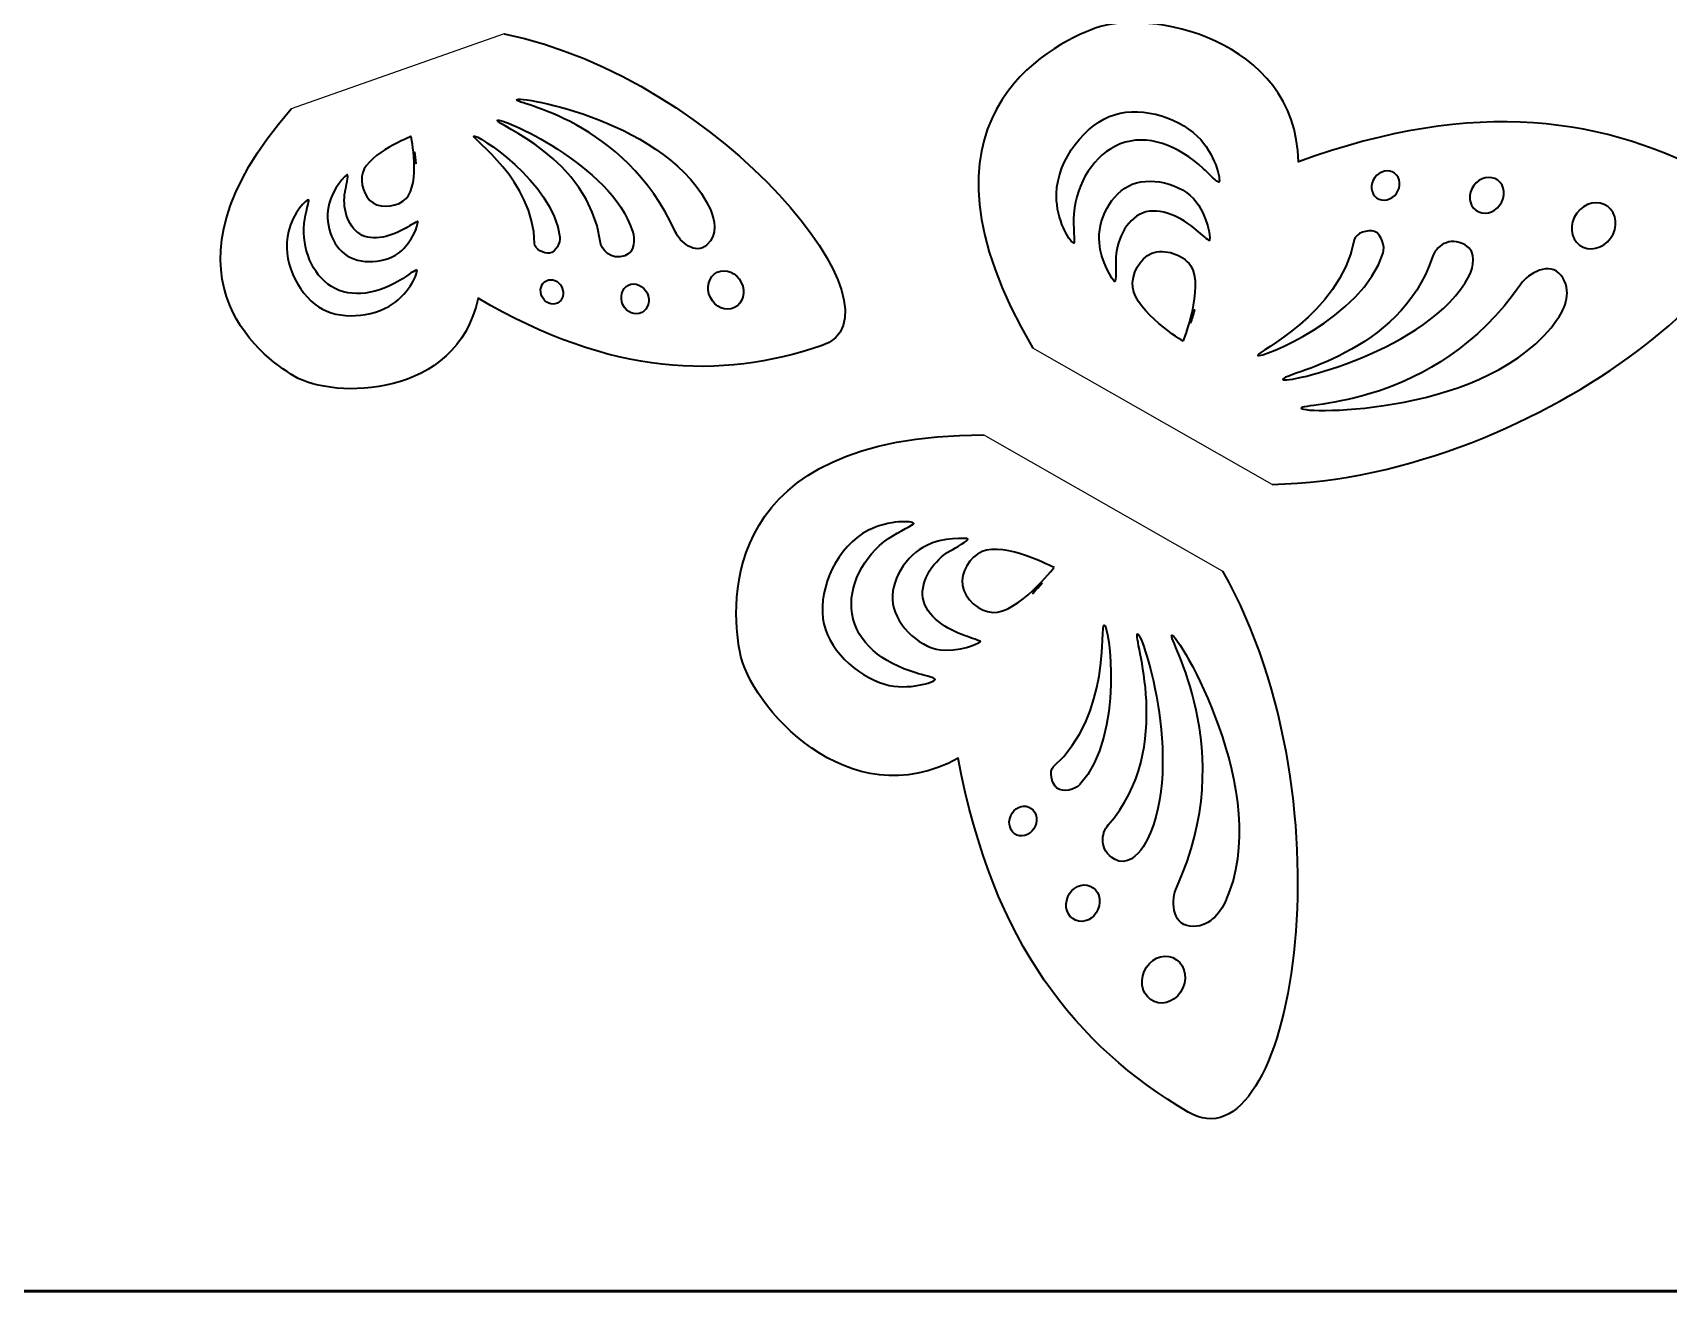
# Model space of a CAD drawing. Header units: millimetres. Extents: x -105 to 761, y -148 to 199.
# Drawn here: x 369.04 to 418.44, y -2.53 to 35.49 of the extents above; entities that cross this region are included whole.
import ezdxf

# ---------------------------------------------------------------- set-up
doc = ezdxf.new("R2010")
doc.units = ezdxf.units.MM
doc.header["$MEASUREMENT"] = 0
doc.layers.add('Capa 1', color=7, linetype='Continuous')

msp = doc.modelspace()

# ---------------------------------------------------------------- linework, layer by layer
at = {"layer": 'Capa 1', "color": 136, "lineweight": 50}
msp.add_open_spline([(319.9888, 198.5226), (319.9888, 198.5226), (470.6529, 198.5226), (470.6529, 198.5226), (470.6529, 198.5226), (470.6529, 198.5226), (470.6529, -2.5342), (470.6529, -2.5342), (470.6529, -2.5342), (470.6529, -2.5342), (319.9888, -2.5342), (319.9888, -2.5342), (319.9888, -2.5342), (319.9888, -2.5342), (319.9888, 198.5226), (319.9888, 198.5226)], degree=3, knots=[0, 0, 0, 0, 0.2, 0.2, 0.2, 0.2, 0.4, 0.4, 0.4, 0.4, 0.6, 0.6, 0.6, 0.6, 1, 1, 1, 1], dxfattribs=at)
at = {"layer": 'Capa 1', "color": 136}
for points in [[(406.4794, 21.8462), (414.6494, 21.9972), (423.169, 29.3293), (420.0116, 31.0586), (420.0116, 31.0586), (416.5616, 32.9474), (412.6597, 33.5552), (407.2763, 31.5955), (407.2763, 31.5955), (407.1743, 35.3569), (402.722, 36.2165), (401.1345, 35.6278), (401.1345, 35.6278), (399.7516, 35.117), (395.1866, 32.8436), (399.2541, 25.9662), (399.2541, 25.9662), (399.2541, 25.9662), (406.4794, 21.8462), (406.4794, 21.8462)], [(383.284, 35.4567), (389.8598, 34.1348), (395.6629, 26.9632), (392.8583, 26.0304), (392.8583, 26.0304), (389.7963, 25.0127), (386.5541, 25.0949), (382.4937, 27.4684), (382.4937, 27.4684), (381.8624, 24.4465), (378.1404, 24.4059), (376.9445, 25.115), (376.9445, 25.115), (375.9041, 25.7303), (372.5524, 28.2364), (376.8457, 33.1915), (376.8457, 33.1915), (376.8457, 33.1915), (383.284, 35.4567), (383.284, 35.4567)], [(404.98, 19.2201), (409.0087, 12.1112), (407.0364, 1.0435), (403.939, 2.8819), (403.939, 2.8819), (400.5596, 4.8896), (398.0477, 7.9389), (396.9964, 13.5721), (396.9964, 13.5721), (393.7052, 11.744), (390.6993, 15.1367), (390.3959, 16.8053), (390.3959, 16.8053), (390.1349, 18.2532), (389.768, 23.3402), (397.7583, 23.3398), (397.7583, 23.3398), (397.7583, 23.3398), (404.98, 19.2201), (404.98, 19.2201)]]:
    msp.add_open_spline(points, degree=3, knots=[0, 0, 0, 0, 0.1666667, 0.1666667, 0.1666667, 0.1666667, 0.3333333, 0.3333333, 0.3333333, 0.3333333, 0.5, 0.5, 0.5, 0.5, 0.6666667, 0.6666667, 0.6666667, 0.6666667, 1, 1, 1, 1], dxfattribs=at)
at = {"layer": 'Capa 1', "color": 7, "lineweight": 35}
for points, knots in [([(406.4794, 21.8462), (414.6494, 21.9972), (423.169, 29.3293), (420.0116, 31.0586), (420.0116, 31.0586), (416.5616, 32.9474), (412.6597, 33.5552), (407.2763, 31.5955), (407.2763, 31.5955), (407.1743, 35.3569), (402.722, 36.2165), (401.1345, 35.6278), (401.1345, 35.6278), (399.7516, 35.117), (395.1866, 32.8436), (399.2541, 25.9662)], [0, 0, 0, 0, 0.2, 0.2, 0.2, 0.2, 0.4, 0.4, 0.4, 0.4, 0.6, 0.6, 0.6, 0.6, 1, 1, 1, 1]), ([(383.284, 35.4567), (389.8598, 34.1348), (395.6629, 26.9632), (392.8583, 26.0304), (392.8583, 26.0304), (389.7963, 25.0127), (386.5541, 25.0949), (382.4937, 27.4684), (382.4937, 27.4684), (381.8624, 24.4465), (378.1404, 24.4059), (376.9445, 25.115), (376.9445, 25.115), (375.9041, 25.7303), (372.5524, 28.2364), (376.8457, 33.1915)], [0, 0, 0, 0, 0.2, 0.2, 0.2, 0.2, 0.4, 0.4, 0.4, 0.4, 0.6, 0.6, 0.6, 0.6, 1, 1, 1, 1]), ([(383.6543, 33.4699), (383.6226, 33.3333), (386.8999, 32.9068), (388.4556, 29.4704), (388.4556, 29.4704), (388.5898, 29.1723), (389.0624, 28.7645), (389.4046, 29.0806), (389.4046, 29.0806), (389.7471, 29.3959), (389.648, 29.8567), (389.5104, 30.1544), (389.5104, 30.1544), (388.2969, 32.8169), (383.6896, 33.6067), (383.6543, 33.4698), (383.6543, 33.4698), (383.6543, 33.4698), (383.6543, 33.4699), (383.6543, 33.4699)], [0, 0, 0, 0, 0.1666667, 0.1666667, 0.1666667, 0.1666667, 0.3333333, 0.3333333, 0.3333333, 0.3333333, 0.5, 0.5, 0.5, 0.5, 0.6666667, 0.6666667, 0.6666667, 0.6666667, 1, 1, 1, 1]), ([(401.5581, 32.9573), (400.6973, 32.5893), (399.8927, 31.4914), (399.9668, 30.4218), (399.9668, 30.4218), (400.0163, 29.7177), (400.4006, 29.1232), (400.4888, 29.1384), (400.4888, 29.1384), (400.5278, 29.1459), (400.4571, 29.6298), (400.4888, 30.026), (400.4888, 30.026), (400.5596, 30.9493), (401.1062, 31.8206), (401.8859, 32.1314), (401.8859, 32.1314), (402.7011, 32.4556), (403.6392, 32.0929), (404.4047, 31.3838), (404.4047, 31.3838), (404.5529, 31.2467), (404.8245, 30.9531), (404.8703, 30.9803), (404.8703, 30.9803), (404.9375, 31.0198), (404.7575, 31.8587), (404.2248, 32.3621), (404.2248, 32.3621), (403.5651, 32.9859), (402.3938, 33.3153), (401.5578, 32.9572), (401.5578, 32.9572), (401.5578, 32.9572), (401.5581, 32.9573), (401.5581, 32.9573)], [0, 0, 0, 0, 0.1, 0.1, 0.1, 0.1, 0.2, 0.2, 0.2, 0.2, 0.3, 0.3, 0.3, 0.3, 0.4, 0.4, 0.4, 0.4, 0.5, 0.5, 0.5, 0.5, 0.6, 0.6, 0.6, 0.6, 0.7, 0.7, 0.7, 0.7, 0.8, 0.8, 0.8, 0.8, 1, 1, 1, 1]), ([(383.0761, 32.8455), (383.03, 32.7114), (385.8345, 31.7243), (386.1802, 29.1991), (386.1802, 29.1991), (386.2157, 28.9285), (386.5048, 28.6089), (386.9246, 28.7553), (386.9246, 28.7553), (387.2492, 28.8682), (387.2315, 29.2665), (387.1609, 29.494), (387.1609, 29.494), (386.5261, 31.5045), (383.1216, 32.9795), (383.0758, 32.8454), (383.0758, 32.8454), (383.0758, 32.8454), (383.0761, 32.8455), (383.0761, 32.8455)], [0, 0, 0, 0, 0.1666667, 0.1666667, 0.1666667, 0.1666667, 0.3333333, 0.3333333, 0.3333333, 0.3333333, 0.5, 0.5, 0.5, 0.5, 0.6666667, 0.6666667, 0.6666667, 0.6666667, 1, 1, 1, 1]), ([(380.4761, 32.36), (380.4761, 32.36), (380.758, 30.9372), (380.3241, 30.4825), (380.3241, 30.4825), (380.0916, 30.2402), (379.6115, 30.1763), (379.3257, 30.3527), (379.3257, 30.3527), (379.0509, 30.5235), (378.9165, 30.9616), (379.0118, 31.2706), (379.0118, 31.2706), (379.1918, 31.8524), (380.4761, 32.36), (380.4761, 32.36)], [0, 0, 0, 0, 0.2, 0.2, 0.2, 0.2, 0.4, 0.4, 0.4, 0.4, 0.6, 0.6, 0.6, 0.6, 1, 1, 1, 1]), ([(382.3633, 32.3724), (382.2998, 32.2842), (384.1694, 31.0515), (384.2011, 29.1225), (384.2011, 29.1225), (384.2011, 28.9596), (384.4868, 28.8043), (384.6562, 28.8336), (384.6562, 28.8336), (384.8505, 28.8672), (384.9843, 29.1571), (384.9631, 29.3183), (384.9631, 29.3183), (384.7481, 31.0065), (382.4231, 32.4609), (382.3631, 32.3723), (382.3631, 32.3723), (382.3631, 32.3723), (382.3633, 32.3724), (382.3633, 32.3724)], [0, 0, 0, 0, 0.1666667, 0.1666667, 0.1666667, 0.1666667, 0.3333333, 0.3333333, 0.3333333, 0.3333333, 0.5, 0.5, 0.5, 0.5, 0.6666667, 0.6666667, 0.6666667, 0.6666667, 1, 1, 1, 1]), ([(380.5746, 31.8898), (380.5924, 31.785), (380.5993, 31.6932), (380.6169, 31.5436), (380.6169, 31.5436), (380.6031, 31.6714), (380.5887, 31.7916), (380.5746, 31.8898)], [0, 0, 0, 0, 0.3333333, 0.3333333, 0.3333333, 0.3333333, 1, 1, 1, 1]), ([(380.2571, 28.9786), (379.8761, 28.5447), (379.0329, 28.4519), (378.5426, 28.7557), (378.5426, 28.7557), (378.0663, 29.0489), (377.837, 29.7995), (377.9993, 30.3311), (377.9993, 30.3311), (378.0842, 30.7421), (378.5144, 31.2219), (378.5461, 31.2092), (378.5461, 31.2092), (378.585, 31.192), (378.5108, 30.8497), (378.4791, 30.6896), (378.4791, 30.6896), (378.3909, 30.2472), (378.539, 29.6499), (378.9201, 29.4122), (378.9201, 29.4122), (379.3188, 29.1663), (379.9113, 29.3518), (380.3135, 29.5893), (380.3135, 29.5893), (380.4408, 29.6655), (380.6557, 29.7992), (380.6734, 29.7872), (380.6734, 29.7872), (380.6877, 29.7762), (380.6381, 29.4143), (380.2571, 28.9786), (380.2571, 28.9786), (380.2571, 28.9786), (380.2571, 28.9786), (380.2571, 28.9786)], [0, 0, 0, 0, 0.1, 0.1, 0.1, 0.1, 0.2, 0.2, 0.2, 0.2, 0.3, 0.3, 0.3, 0.3, 0.4, 0.4, 0.4, 0.4, 0.5, 0.5, 0.5, 0.5, 0.6, 0.6, 0.6, 0.6, 0.7, 0.7, 0.7, 0.7, 0.8, 0.8, 0.8, 0.8, 1, 1, 1, 1]), ([(404.2601, 30.2737), (403.9005, 30.8766), (402.9054, 31.1725), (402.2528, 30.915), (402.2528, 30.915), (401.6216, 30.6667), (401.1803, 29.8175), (401.2615, 29.1441), (401.2615, 29.1441), (401.2724, 28.6329), (401.6848, 27.9637), (401.7236, 27.9725), (401.7236, 27.9725), (401.7732, 27.9845), (401.7554, 28.4106), (401.7554, 28.6099), (401.7554, 28.6099), (401.7486, 29.1593), (402.0552, 29.8436), (402.5667, 30.0447), (402.5667, 30.0447), (403.096, 30.2532), (403.7662, 29.9011), (404.1966, 29.5286), (404.1966, 29.5286), (404.3343, 29.409), (404.5599, 29.203), (404.5811, 29.2135), (404.5811, 29.2135), (404.6061, 29.2228), (404.6234, 29.6676), (404.2601, 30.2736), (404.2601, 30.2736), (404.2601, 30.2736), (404.2601, 30.2737), (404.2601, 30.2737)], [0, 0, 0, 0, 0.1, 0.1, 0.1, 0.1, 0.2, 0.2, 0.2, 0.2, 0.3, 0.3, 0.3, 0.3, 0.4, 0.4, 0.4, 0.4, 0.5, 0.5, 0.5, 0.5, 0.6, 0.6, 0.6, 0.6, 0.7, 0.7, 0.7, 0.7, 0.8, 0.8, 0.8, 0.8, 1, 1, 1, 1]), ([(409.6329, 30.5062), (409.4532, 30.6388), (409.4283, 30.9125), (409.58, 31.1171), (409.58, 31.1171), (409.7282, 31.3225), (409.9962, 31.381), (410.1762, 31.2484), (410.1762, 31.2484), (410.3564, 31.1158), (410.3808, 30.8423), (410.2291, 30.6374), (410.2291, 30.6374), (410.081, 30.4325), (409.8128, 30.3738), (409.6328, 30.5061), (409.6328, 30.5061), (409.6328, 30.5061), (409.6329, 30.5062), (409.6329, 30.5062)], [0, 0, 0, 0, 0.1666667, 0.1666667, 0.1666667, 0.1666667, 0.3333333, 0.3333333, 0.3333333, 0.3333333, 0.5, 0.5, 0.5, 0.5, 0.6666667, 0.6666667, 0.6666667, 0.6666667, 1, 1, 1, 1]), ([(412.6282, 30.1291), (412.4095, 30.291), (412.381, 30.625), (412.5645, 30.8755), (412.5645, 30.8755), (412.748, 31.1256), (413.0725, 31.1972), (413.2947, 31.0353), (413.2947, 31.0353), (413.5136, 30.8738), (413.5416, 30.5396), (413.3582, 30.2895), (413.3582, 30.2895), (413.1751, 30.0391), (412.8502, 29.9671), (412.628, 30.129), (412.628, 30.129), (412.628, 30.129), (412.6282, 30.1291), (412.6282, 30.1291)], [0, 0, 0, 0, 0.1666667, 0.1666667, 0.1666667, 0.1666667, 0.3333333, 0.3333333, 0.3333333, 0.3333333, 0.5, 0.5, 0.5, 0.5, 0.6666667, 0.6666667, 0.6666667, 0.6666667, 1, 1, 1, 1]), ([(377.6786, 27.2088), (377.04, 27.6317), (376.5493, 28.6371), (376.7681, 29.4894), (376.7681, 29.4894), (376.9094, 30.0508), (377.3078, 30.4744), (377.3749, 30.4493), (377.3749, 30.4493), (377.4103, 30.4373), (377.2796, 30.0567), (377.2444, 29.7325), (377.2444, 29.7325), (377.1706, 28.9765), (377.4807, 28.193), (378.0663, 27.8271), (378.0663, 27.8271), (378.6767, 27.4462), (379.488, 27.6006), (380.2112, 28.0607), (380.2112, 28.0607), (380.3491, 28.1496), (380.6133, 28.3471), (380.6451, 28.3182), (380.6451, 28.3182), (380.6948, 28.2766), (380.4228, 27.6257), (379.9184, 27.2976), (379.9184, 27.2976), (379.2942, 26.8909), (378.2992, 26.797), (377.6783, 27.2087), (377.6783, 27.2087), (377.6783, 27.2087), (377.6786, 27.2088), (377.6786, 27.2088)], [0, 0, 0, 0, 0.1, 0.1, 0.1, 0.1, 0.2, 0.2, 0.2, 0.2, 0.3, 0.3, 0.3, 0.3, 0.4, 0.4, 0.4, 0.4, 0.5, 0.5, 0.5, 0.5, 0.6, 0.6, 0.6, 0.6, 0.7, 0.7, 0.7, 0.7, 0.8, 0.8, 0.8, 0.8, 1, 1, 1, 1]), ([(415.7643, 29.0784), (415.4821, 29.2866), (415.4431, 29.7159), (415.6795, 30.0376), (415.6795, 30.0376), (415.9159, 30.3594), (416.3357, 30.4518), (416.6144, 30.2437), (416.6144, 30.2437), (416.8966, 30.0356), (416.9353, 29.6058), (416.699, 29.2841), (416.699, 29.2841), (416.4628, 28.9624), (416.0429, 28.8703), (415.7643, 29.0784)], [0, 0, 0, 0, 0.2, 0.2, 0.2, 0.2, 0.4, 0.4, 0.4, 0.4, 0.6, 0.6, 0.6, 0.6, 1, 1, 1, 1]), ([(406.0452, 25.7451), (405.9924, 25.8646), (408.5005, 26.9346), (408.9591, 29.2407), (408.9591, 29.2407), (408.9979, 29.4355), (409.3683, 29.5596), (409.5659, 29.4877), (409.5659, 29.4877), (409.7917, 29.4048), (409.8904, 29.0283), (409.8304, 28.8396), (409.8304, 28.8396), (409.2063, 26.8627), (406.1016, 25.6258), (406.0451, 25.745), (406.0451, 25.745), (406.0451, 25.745), (406.0452, 25.7451), (406.0452, 25.7451)], [0, 0, 0, 0, 0.1666667, 0.1666667, 0.1666667, 0.1666667, 0.3333333, 0.3333333, 0.3333333, 0.3333333, 0.5, 0.5, 0.5, 0.5, 0.6666667, 0.6666667, 0.6666667, 0.6666667, 1, 1, 1, 1]), ([(406.8001, 25.0223), (406.7754, 25.193), (410.349, 25.7648), (411.3156, 28.7172), (411.3156, 28.7172), (411.4181, 29.0333), (411.8307, 29.3536), (412.3034, 29.0862), (412.3034, 29.0862), (412.6671, 28.8806), (412.5609, 28.4067), (412.4269, 28.1496), (412.4269, 28.1496), (411.2276, 25.8777), (406.8248, 24.8518), (406.8001, 25.0226), (406.8001, 25.0226), (406.8001, 25.0226), (406.8001, 25.0223), (406.8001, 25.0223)], [0, 0, 0, 0, 0.1666667, 0.1666667, 0.1666667, 0.1666667, 0.3333333, 0.3333333, 0.3333333, 0.3333333, 0.5, 0.5, 0.5, 0.5, 0.6666667, 0.6666667, 0.6666667, 0.6666667, 1, 1, 1, 1]), ([(403.7874, 26.1716), (403.7874, 26.1716), (404.4329, 27.8162), (404.0131, 28.4554), (404.0131, 28.4554), (403.7874, 28.7967), (403.2264, 28.9782), (402.8454, 28.8287), (402.8454, 28.8287), (402.4789, 28.6844), (402.221, 28.1887), (402.2668, 27.7975), (402.2668, 27.7975), (402.3551, 27.0606), (403.7874, 26.1716), (403.7874, 26.1716)], [0, 0, 0, 0, 0.2, 0.2, 0.2, 0.2, 0.4, 0.4, 0.4, 0.4, 0.6, 0.6, 0.6, 0.6, 1, 1, 1, 1]), ([(389.7189, 28.254), (389.4614, 28.1274), (389.3658, 27.7859), (389.5104, 27.4916), (389.5104, 27.4916), (389.6519, 27.1971), (389.9761, 27.0609), (390.2372, 27.1879), (390.2372, 27.1879), (390.4948, 27.3142), (390.5864, 27.6557), (390.4453, 27.9503), (390.4453, 27.9503), (390.3008, 28.2445), (389.9761, 28.3803), (389.7189, 28.254)], [0, 0, 0, 0, 0.2, 0.2, 0.2, 0.2, 0.4, 0.4, 0.4, 0.4, 0.6, 0.6, 0.6, 0.6, 1, 1, 1, 1]), ([(407.3577, 24.147), (407.3434, 24.3188), (411.3685, 24.1149), (413.9861, 27.8949), (413.9861, 27.8949), (414.2121, 28.223), (414.8681, 28.6089), (415.2068, 28.1556), (415.2068, 28.1556), (415.5492, 27.7027), (415.3267, 27.1724), (415.1009, 26.845), (415.1009, 26.845), (413.0655, 23.9181), (407.368, 23.9759), (407.3575, 24.147), (407.3575, 24.147), (407.3575, 24.147), (407.3577, 24.147), (407.3577, 24.147)], [0, 0, 0, 0, 0.1666667, 0.1666667, 0.1666667, 0.1666667, 0.3333333, 0.3333333, 0.3333333, 0.3333333, 0.5, 0.5, 0.5, 0.5, 0.6666667, 0.6666667, 0.6666667, 0.6666667, 1, 1, 1, 1]), ([(384.5576, 28.0014), (384.3953, 27.921), (384.3352, 27.7033), (384.4269, 27.5156), (384.4269, 27.5156), (384.5187, 27.3283), (384.7232, 27.2415), (384.889, 27.322), (384.889, 27.322), (385.0549, 27.4031), (385.1113, 27.6204), (385.0231, 27.8077), (385.0231, 27.8077), (384.9314, 27.9955), (384.7232, 28.0822), (384.5574, 28.0014), (384.5574, 28.0014), (384.5574, 28.0014), (384.5576, 28.0014), (384.5576, 28.0014)], [0, 0, 0, 0, 0.1666667, 0.1666667, 0.1666667, 0.1666667, 0.3333333, 0.3333333, 0.3333333, 0.3333333, 0.5, 0.5, 0.5, 0.5, 0.6666667, 0.6666667, 0.6666667, 0.6666667, 1, 1, 1, 1]), ([(387.0341, 27.8656), (386.8329, 27.7672), (386.7623, 27.5015), (386.8716, 27.2729), (386.8716, 27.2729), (386.9849, 27.0437), (387.235, 26.9381), (387.4361, 27.0366), (387.4361, 27.0366), (387.6373, 27.135), (387.7113, 27.4003), (387.5984, 27.6296), (387.5984, 27.6296), (387.4893, 27.8582), (387.235, 27.964), (387.0339, 27.8656), (387.0339, 27.8656), (387.0339, 27.8656), (387.0341, 27.8656), (387.0341, 27.8656)], [0, 0, 0, 0, 0.1666667, 0.1666667, 0.1666667, 0.1666667, 0.3333333, 0.3333333, 0.3333333, 0.3333333, 0.5, 0.5, 0.5, 0.5, 0.6666667, 0.6666667, 0.6666667, 0.6666667, 1, 1, 1, 1]), ([(404.0096, 26.7139), (404.0521, 26.8359), (404.0802, 26.9438), (404.1331, 27.1195), (404.1331, 27.1195), (404.091, 26.9692), (404.0484, 26.8281), (404.0096, 26.7139)], [0, 0, 0, 0, 0.3333333, 0.3333333, 0.3333333, 0.3333333, 1, 1, 1, 1]), ([(404.98, 19.2201), (409.0087, 12.1112), (407.0364, 1.0435), (403.939, 2.8819), (403.939, 2.8819), (400.5596, 4.8896), (398.0477, 7.9389), (396.9964, 13.5721), (396.9964, 13.5721), (393.7052, 11.744), (390.6993, 15.1367), (390.3959, 16.8053), (390.3959, 16.8053), (390.1349, 18.2532), (389.768, 23.3402), (397.7583, 23.3398)], [0, 0, 0, 0, 0.2, 0.2, 0.2, 0.2, 0.4, 0.4, 0.4, 0.4, 0.6, 0.6, 0.6, 0.6, 1, 1, 1, 1]), ([(392.9114, 17.7994), (392.7916, 18.7259), (393.3275, 19.9789), (394.2835, 20.4587), (394.2835, 20.4587), (394.9152, 20.7751), (395.6241, 20.7476), (395.6558, 20.6647), (395.6558, 20.6647), (395.6701, 20.6252), (395.2148, 20.441), (394.8903, 20.2124), (394.8903, 20.2124), (394.1322, 19.6797), (393.6591, 18.7671), (393.7896, 17.937), (393.7896, 17.937), (393.9238, 17.0714), (394.7174, 16.4465), (395.7158, 16.1488), (395.7158, 16.1488), (395.9098, 16.0913), (396.3014, 16.0069), (396.3014, 15.9537), (396.3014, 15.9537), (396.3014, 15.8754), (395.4865, 15.6048), (394.7809, 15.8069), (394.7809, 15.8069), (393.9099, 16.0579), (393.0276, 16.8984), (392.9114, 17.7994)], [0, 0, 0, 0, 0.1111111, 0.1111111, 0.1111111, 0.1111111, 0.2222222, 0.2222222, 0.2222222, 0.2222222, 0.3333333, 0.3333333, 0.3333333, 0.3333333, 0.4444444, 0.4444444, 0.4444444, 0.4444444, 0.5555556, 0.5555556, 0.5555556, 0.5555556, 0.6666667, 0.6666667, 0.6666667, 0.6666667, 0.7777778, 0.7777778, 0.7777778, 0.7777778, 1, 1, 1, 1]), ([(396.598, 16.8396), (395.8959, 16.8431), (395.1337, 17.5465), (395.0243, 18.24), (395.0243, 18.24), (394.9152, 18.91), (395.423, 19.7228), (396.0438, 19.9958), (396.0438, 19.9958), (396.4884, 20.2467), (397.2751, 20.2332), (397.2857, 20.1955), (397.2857, 20.1955), (397.3036, 20.1451), (396.9293, 19.9397), (396.7565, 19.8413), (396.7565, 19.8413), (396.2769, 19.5701), (395.8463, 18.9572), (395.931, 18.4143), (395.931, 18.4143), (396.0229, 17.8524), (396.6648, 17.4558), (397.2045, 17.2745), (397.2045, 17.2745), (397.3774, 17.2166), (397.6737, 17.1016), (397.6737, 17.1016), (397.6737, 17.1016), (397.6737, 17.1016), (397.3033, 16.8356), (396.5977, 16.8395), (396.5977, 16.8395), (396.5977, 16.8395), (396.598, 16.8396), (396.598, 16.8396)], [0, 0, 0, 0, 0.1, 0.1, 0.1, 0.1, 0.2, 0.2, 0.2, 0.2, 0.3, 0.3, 0.3, 0.3, 0.4, 0.4, 0.4, 0.4, 0.5, 0.5, 0.5, 0.5, 0.6, 0.6, 0.6, 0.6, 0.7, 0.7, 0.7, 0.7, 0.8, 0.8, 0.8, 0.8, 1, 1, 1, 1]), ([(399.8893, 19.3337), (399.8893, 19.3337), (398.8026, 17.9412), (398.0371, 17.9776), (398.0371, 17.9776), (397.6279, 17.997), (397.1868, 18.3886), (397.1234, 18.7921), (397.1234, 18.7921), (397.0599, 19.181), (397.3527, 19.6568), (397.716, 19.8152), (397.716, 19.8152), (398.3934, 20.1137), (399.8893, 19.3337), (399.8893, 19.3337)], [0, 0, 0, 0, 0.2, 0.2, 0.2, 0.2, 0.4, 0.4, 0.4, 0.4, 0.6, 0.6, 0.6, 0.6, 1, 1, 1, 1]), ([(399.5329, 18.8676), (399.4519, 18.7692), (399.3706, 18.6891), (399.2471, 18.5544), (399.2471, 18.5544), (399.3567, 18.6673), (399.4552, 18.777), (399.5329, 18.8676)], [0, 0, 0, 0, 0.3333333, 0.3333333, 0.3333333, 0.3333333, 1, 1, 1, 1]), ([(401.4061, 17.6076), (401.2724, 17.5942), (401.6319, 14.889), (399.8786, 13.3216), (399.8786, 13.3216), (399.7305, 13.1897), (399.8115, 12.8048), (399.9773, 12.6718), (399.9773, 12.6718), (400.1611, 12.5194), (400.5347, 12.6284), (400.6688, 12.7759), (400.6688, 12.7759), (402.0518, 14.3196), (401.5366, 17.6209), (401.4061, 17.6075), (401.4061, 17.6075), (401.4061, 17.6075), (401.4061, 17.6076), (401.4061, 17.6076)], [0, 0, 0, 0, 0.1666667, 0.1666667, 0.1666667, 0.1666667, 0.3333333, 0.3333333, 0.3333333, 0.3333333, 0.5, 0.5, 0.5, 0.5, 0.6666667, 0.6666667, 0.6666667, 0.6666667, 1, 1, 1, 1]), ([(402.4118, 17.3268), (402.2495, 17.2626), (403.5792, 13.8938), (401.5296, 11.5605), (401.5296, 11.5605), (401.3073, 11.3104), (401.2438, 10.7904), (401.713, 10.5205), (401.713, 10.5205), (402.0764, 10.3128), (402.4291, 10.6451), (402.5808, 10.8927), (402.5808, 10.8927), (403.9287, 13.0811), (402.5703, 17.3916), (402.4115, 17.3267), (402.4115, 17.3267), (402.4115, 17.3267), (402.4118, 17.3268), (402.4118, 17.3268)], [0, 0, 0, 0, 0.1666667, 0.1666667, 0.1666667, 0.1666667, 0.3333333, 0.3333333, 0.3333333, 0.3333333, 0.5, 0.5, 0.5, 0.5, 0.6666667, 0.6666667, 0.6666667, 0.6666667, 1, 1, 1, 1]), ([(403.4488, 17.2928), (403.2937, 17.2156), (405.5159, 13.8568), (403.5968, 9.6803), (403.5968, 9.6803), (403.4278, 9.3179), (403.431, 8.557), (403.9955, 8.4946), (403.9955, 8.4946), (404.5565, 8.4322), (404.9021, 8.8918), (405.0679, 9.2544), (405.0679, 9.2544), (406.5496, 12.4972), (403.6004, 17.3701), (403.4486, 17.2928), (403.4486, 17.2928), (403.4486, 17.2928), (403.4488, 17.2928), (403.4488, 17.2928)], [0, 0, 0, 0, 0.1666667, 0.1666667, 0.1666667, 0.1666667, 0.3333333, 0.3333333, 0.3333333, 0.3333333, 0.5, 0.5, 0.5, 0.5, 0.6666667, 0.6666667, 0.6666667, 0.6666667, 1, 1, 1, 1]), ([(399.1308, 12.0968), (398.9261, 12.184), (398.6791, 12.065), (398.5804, 11.8315), (398.5804, 11.8315), (398.4784, 11.598), (398.5662, 11.3383), (398.7708, 11.2512), (398.7708, 11.2512), (398.9757, 11.1641), (399.2224, 11.2829), (399.3247, 11.5164), (399.3247, 11.5164), (399.4237, 11.7501), (399.3388, 12.0096), (399.1307, 12.0968), (399.1307, 12.0968), (399.1307, 12.0968), (399.1308, 12.0968), (399.1308, 12.0968)], [0, 0, 0, 0, 0.1666667, 0.1666667, 0.1666667, 0.1666667, 0.3333333, 0.3333333, 0.3333333, 0.3333333, 0.5, 0.5, 0.5, 0.5, 0.6666667, 0.6666667, 0.6666667, 0.6666667, 1, 1, 1, 1]), ([(400.9831, 9.7092), (400.7326, 9.8154), (400.4289, 9.6704), (400.309, 9.3853), (400.309, 9.3853), (400.1857, 9.1003), (400.2878, 8.7831), (400.5418, 8.6766), (400.5418, 8.6766), (400.7926, 8.5701), (401.0921, 8.715), (401.2156, 9.0004), (401.2156, 9.0004), (401.3391, 9.2855), (401.2332, 9.603), (400.9828, 9.7092), (400.9828, 9.7092), (400.9828, 9.7092), (400.9831, 9.7092), (400.9831, 9.7092)], [0, 0, 0, 0, 0.1666667, 0.1666667, 0.1666667, 0.1666667, 0.3333333, 0.3333333, 0.3333333, 0.3333333, 0.5, 0.5, 0.5, 0.5, 0.6666667, 0.6666667, 0.6666667, 0.6666667, 1, 1, 1, 1]), ([(403.4806, 7.5478), (403.1595, 7.6843), (402.7714, 7.498), (402.6126, 7.1314), (402.6126, 7.1314), (402.4574, 6.7649), (402.5914, 6.3567), (402.9124, 6.2198), (402.9124, 6.2198), (403.2373, 6.0834), (403.6251, 6.27), (403.7803, 6.6365), (403.7803, 6.6365), (403.9394, 7.0031), (403.805, 7.4108), (403.4806, 7.5478)], [0, 0, 0, 0, 0.2, 0.2, 0.2, 0.2, 0.4, 0.4, 0.4, 0.4, 0.6, 0.6, 0.6, 0.6, 1, 1, 1, 1])]:
    msp.add_open_spline(points, degree=3, knots=knots, dxfattribs=at)
at = {"layer": 'Capa 1', "color": 7}
for points, knots in [([(383.6543, 33.4699), (383.6226, 33.3333), (386.8999, 32.9068), (388.4556, 29.4704), (388.4556, 29.4704), (388.5898, 29.1723), (389.0624, 28.7645), (389.4046, 29.0806), (389.4046, 29.0806), (389.7471, 29.3959), (389.648, 29.8567), (389.5104, 30.1544), (389.5104, 30.1544), (388.2969, 32.8169), (383.6896, 33.6067), (383.6543, 33.4698), (383.6543, 33.4698), (383.6543, 33.4698), (383.6543, 33.4699), (383.6543, 33.4699)], [0, 0, 0, 0, 0.1666667, 0.1666667, 0.1666667, 0.1666667, 0.3333333, 0.3333333, 0.3333333, 0.3333333, 0.5, 0.5, 0.5, 0.5, 0.6666667, 0.6666667, 0.6666667, 0.6666667, 1, 1, 1, 1]), ([(401.5581, 32.9573), (400.6973, 32.5893), (399.8927, 31.4914), (399.9668, 30.4218), (399.9668, 30.4218), (400.0163, 29.7177), (400.4006, 29.1232), (400.4888, 29.1384), (400.4888, 29.1384), (400.5278, 29.1459), (400.4571, 29.6298), (400.4888, 30.026), (400.4888, 30.026), (400.5596, 30.9493), (401.1062, 31.8206), (401.8859, 32.1314), (401.8859, 32.1314), (402.7011, 32.4556), (403.6392, 32.0929), (404.4047, 31.3838), (404.4047, 31.3838), (404.5529, 31.2467), (404.8245, 30.9531), (404.8703, 30.9803), (404.8703, 30.9803), (404.9375, 31.0198), (404.7575, 31.8587), (404.2248, 32.3621), (404.2248, 32.3621), (403.5651, 32.9859), (402.3938, 33.3153), (401.5578, 32.9572), (401.5578, 32.9572), (401.5578, 32.9572), (401.5581, 32.9573), (401.5581, 32.9573)], [0, 0, 0, 0, 0.1, 0.1, 0.1, 0.1, 0.2, 0.2, 0.2, 0.2, 0.3, 0.3, 0.3, 0.3, 0.4, 0.4, 0.4, 0.4, 0.5, 0.5, 0.5, 0.5, 0.6, 0.6, 0.6, 0.6, 0.7, 0.7, 0.7, 0.7, 0.8, 0.8, 0.8, 0.8, 1, 1, 1, 1]), ([(383.0761, 32.8455), (383.03, 32.7114), (385.8345, 31.7243), (386.1802, 29.1991), (386.1802, 29.1991), (386.2157, 28.9285), (386.5048, 28.6089), (386.9246, 28.7553), (386.9246, 28.7553), (387.2492, 28.8682), (387.2315, 29.2665), (387.1609, 29.494), (387.1609, 29.494), (386.5261, 31.5045), (383.1216, 32.9795), (383.0758, 32.8454), (383.0758, 32.8454), (383.0758, 32.8454), (383.0761, 32.8455), (383.0761, 32.8455)], [0, 0, 0, 0, 0.1666667, 0.1666667, 0.1666667, 0.1666667, 0.3333333, 0.3333333, 0.3333333, 0.3333333, 0.5, 0.5, 0.5, 0.5, 0.6666667, 0.6666667, 0.6666667, 0.6666667, 1, 1, 1, 1]), ([(380.4761, 32.36), (380.4761, 32.36), (380.758, 30.9372), (380.3241, 30.4825), (380.3241, 30.4825), (380.0916, 30.2402), (379.6115, 30.1763), (379.3257, 30.3527), (379.3257, 30.3527), (379.0509, 30.5235), (378.9165, 30.9616), (379.0118, 31.2706), (379.0118, 31.2706), (379.1918, 31.8524), (380.4758, 32.36), (380.4761, 32.36)], [0, 0, 0, 0, 0.2, 0.2, 0.2, 0.2, 0.4, 0.4, 0.4, 0.4, 0.6, 0.6, 0.6, 0.6, 1, 1, 1, 1]), ([(382.3633, 32.3724), (382.2998, 32.2842), (384.1694, 31.0515), (384.2011, 29.1225), (384.2011, 29.1225), (384.2012, 28.9596), (384.4868, 28.8043), (384.6562, 28.8336), (384.6562, 28.8336), (384.8505, 28.8672), (384.9843, 29.1571), (384.9631, 29.3183), (384.9631, 29.3183), (384.7481, 31.0065), (382.4231, 32.4609), (382.3631, 32.3723), (382.3631, 32.3723), (382.3631, 32.3723), (382.3633, 32.3724), (382.3633, 32.3724)], [0, 0, 0, 0, 0.1666667, 0.1666667, 0.1666667, 0.1666667, 0.3333333, 0.3333333, 0.3333333, 0.3333333, 0.5, 0.5, 0.5, 0.5, 0.6666667, 0.6666667, 0.6666667, 0.6666667, 1, 1, 1, 1]), ([(380.5746, 31.8898), (380.5924, 31.785), (380.5993, 31.6932), (380.6169, 31.5436), (380.6169, 31.5436), (380.6031, 31.6714), (380.5887, 31.7916), (380.5746, 31.8898)], [0, 0, 0, 0, 0.3333333, 0.3333333, 0.3333333, 0.3333333, 1, 1, 1, 1]), ([(380.2571, 28.9786), (379.8761, 28.5447), (379.0329, 28.4519), (378.5426, 28.7557), (378.5426, 28.7557), (378.0663, 29.0489), (377.837, 29.7995), (377.9993, 30.3311), (377.9993, 30.3311), (378.0842, 30.7421), (378.5144, 31.2219), (378.5461, 31.2092), (378.5461, 31.2092), (378.585, 31.192), (378.5108, 30.8497), (378.4791, 30.6896), (378.4791, 30.6896), (378.3909, 30.2472), (378.539, 29.6499), (378.9201, 29.4122), (378.9201, 29.4122), (379.3188, 29.1663), (379.9113, 29.3518), (380.3135, 29.5893), (380.3135, 29.5893), (380.4408, 29.6655), (380.6557, 29.7992), (380.6734, 29.7872), (380.6734, 29.7872), (380.6877, 29.7762), (380.6381, 29.4143), (380.2571, 28.9786), (380.2571, 28.9786), (380.2571, 28.9786), (380.2571, 28.9786), (380.2571, 28.9786)], [0, 0, 0, 0, 0.1, 0.1, 0.1, 0.1, 0.2, 0.2, 0.2, 0.2, 0.3, 0.3, 0.3, 0.3, 0.4, 0.4, 0.4, 0.4, 0.5, 0.5, 0.5, 0.5, 0.6, 0.6, 0.6, 0.6, 0.7, 0.7, 0.7, 0.7, 0.8, 0.8, 0.8, 0.8, 1, 1, 1, 1]), ([(404.2601, 30.2737), (403.9005, 30.8766), (402.9054, 31.1725), (402.2528, 30.915), (402.2528, 30.915), (401.6216, 30.6667), (401.1803, 29.8175), (401.2615, 29.1441), (401.2615, 29.1441), (401.2724, 28.6329), (401.6848, 27.9637), (401.7236, 27.9725), (401.7236, 27.9725), (401.7732, 27.9845), (401.7589, 28.4106), (401.7554, 28.6099), (401.7554, 28.6099), (401.7486, 29.1593), (402.0552, 29.8436), (402.5667, 30.0447), (402.5667, 30.0447), (403.096, 30.2532), (403.7662, 29.9011), (404.1966, 29.5286), (404.1966, 29.5286), (404.3343, 29.409), (404.5599, 29.203), (404.5811, 29.2135), (404.5811, 29.2135), (404.6061, 29.2228), (404.6234, 29.6676), (404.2601, 30.2736), (404.2601, 30.2736), (404.2601, 30.2736), (404.2601, 30.2737), (404.2601, 30.2737)], [0, 0, 0, 0, 0.1, 0.1, 0.1, 0.1, 0.2, 0.2, 0.2, 0.2, 0.3, 0.3, 0.3, 0.3, 0.4, 0.4, 0.4, 0.4, 0.5, 0.5, 0.5, 0.5, 0.6, 0.6, 0.6, 0.6, 0.7, 0.7, 0.7, 0.7, 0.8, 0.8, 0.8, 0.8, 1, 1, 1, 1]), ([(409.6329, 30.5062), (409.4532, 30.6388), (409.4283, 30.9125), (409.58, 31.1171), (409.58, 31.1171), (409.7282, 31.3225), (409.9962, 31.381), (410.1762, 31.2484), (410.1762, 31.2484), (410.3564, 31.1158), (410.3808, 30.8423), (410.2291, 30.6374), (410.2291, 30.6374), (410.081, 30.4325), (409.8128, 30.3738), (409.6328, 30.5061), (409.6328, 30.5061), (409.6328, 30.5061), (409.6329, 30.5062), (409.6329, 30.5062)], [0, 0, 0, 0, 0.1666667, 0.1666667, 0.1666667, 0.1666667, 0.3333333, 0.3333333, 0.3333333, 0.3333333, 0.5, 0.5, 0.5, 0.5, 0.6666667, 0.6666667, 0.6666667, 0.6666667, 1, 1, 1, 1]), ([(412.6282, 30.1291), (412.4095, 30.291), (412.381, 30.625), (412.5645, 30.8755), (412.5645, 30.8755), (412.748, 31.1256), (413.0725, 31.1972), (413.2947, 31.0353), (413.2947, 31.0353), (413.5136, 30.8738), (413.5416, 30.5396), (413.3582, 30.2895), (413.3582, 30.2895), (413.1751, 30.0391), (412.8502, 29.9671), (412.628, 30.129), (412.628, 30.129), (412.628, 30.129), (412.6282, 30.1291), (412.6282, 30.1291)], [0, 0, 0, 0, 0.1666667, 0.1666667, 0.1666667, 0.1666667, 0.3333333, 0.3333333, 0.3333333, 0.3333333, 0.5, 0.5, 0.5, 0.5, 0.6666667, 0.6666667, 0.6666667, 0.6666667, 1, 1, 1, 1]), ([(377.6786, 27.2088), (377.04, 27.6317), (376.5493, 28.6371), (376.7681, 29.4894), (376.7681, 29.4894), (376.9094, 30.0508), (377.3078, 30.4744), (377.3749, 30.4493), (377.3749, 30.4493), (377.4103, 30.4373), (377.2796, 30.0567), (377.2444, 29.7325), (377.2444, 29.7325), (377.1706, 28.9765), (377.4807, 28.193), (378.0663, 27.8271), (378.0663, 27.8271), (378.6767, 27.4462), (379.488, 27.6006), (380.2112, 28.0607), (380.2112, 28.0607), (380.3491, 28.1496), (380.6133, 28.3471), (380.6451, 28.3182), (380.6451, 28.3182), (380.6948, 28.2766), (380.4228, 27.6257), (379.9184, 27.2976), (379.9184, 27.2976), (379.2942, 26.8909), (378.2992, 26.797), (377.6783, 27.2087), (377.6783, 27.2087), (377.6783, 27.2087), (377.6786, 27.2088), (377.6786, 27.2088)], [0, 0, 0, 0, 0.1, 0.1, 0.1, 0.1, 0.2, 0.2, 0.2, 0.2, 0.3, 0.3, 0.3, 0.3, 0.4, 0.4, 0.4, 0.4, 0.5, 0.5, 0.5, 0.5, 0.6, 0.6, 0.6, 0.6, 0.7, 0.7, 0.7, 0.7, 0.8, 0.8, 0.8, 0.8, 1, 1, 1, 1]), ([(415.7643, 29.0784), (415.4821, 29.2866), (415.4431, 29.7159), (415.6795, 30.0376), (415.6795, 30.0376), (415.9159, 30.3594), (416.3357, 30.4518), (416.6144, 30.2437), (416.6144, 30.2437), (416.8966, 30.0356), (416.9353, 29.6058), (416.699, 29.2841), (416.699, 29.2841), (416.4628, 28.9624), (416.0429, 28.8703), (415.7643, 29.0784)], [0, 0, 0, 0, 0.2, 0.2, 0.2, 0.2, 0.4, 0.4, 0.4, 0.4, 0.6, 0.6, 0.6, 0.6, 1, 1, 1, 1]), ([(406.0452, 25.7451), (405.9924, 25.8646), (408.5005, 26.9346), (408.9591, 29.2407), (408.9591, 29.2407), (408.9979, 29.4355), (409.3683, 29.5596), (409.5659, 29.4877), (409.5659, 29.4877), (409.7917, 29.4048), (409.8904, 29.0283), (409.8304, 28.8396), (409.8304, 28.8396), (409.2063, 26.8627), (406.1016, 25.6258), (406.0451, 25.745), (406.0451, 25.745), (406.0451, 25.745), (406.0452, 25.7451), (406.0452, 25.7451)], [0, 0, 0, 0, 0.1666667, 0.1666667, 0.1666667, 0.1666667, 0.3333333, 0.3333333, 0.3333333, 0.3333333, 0.5, 0.5, 0.5, 0.5, 0.6666667, 0.6666667, 0.6666667, 0.6666667, 1, 1, 1, 1]), ([(406.8001, 25.0223), (406.7754, 25.193), (410.349, 25.7648), (411.3156, 28.7172), (411.3156, 28.7172), (411.4181, 29.0333), (411.8307, 29.3536), (412.3034, 29.0862), (412.3034, 29.0862), (412.6671, 28.8806), (412.5609, 28.4067), (412.4269, 28.1496), (412.4269, 28.1496), (411.2276, 25.8777), (406.8248, 24.8518), (406.8001, 25.0226), (406.8001, 25.0226), (406.8001, 25.0226), (406.8001, 25.0223), (406.8001, 25.0223)], [0, 0, 0, 0, 0.1666667, 0.1666667, 0.1666667, 0.1666667, 0.3333333, 0.3333333, 0.3333333, 0.3333333, 0.5, 0.5, 0.5, 0.5, 0.6666667, 0.6666667, 0.6666667, 0.6666667, 1, 1, 1, 1]), ([(403.7874, 26.1716), (403.7874, 26.1716), (404.4329, 27.8162), (404.0131, 28.4554), (404.0131, 28.4554), (403.7874, 28.7967), (403.2264, 28.9782), (402.8454, 28.8287), (402.8454, 28.8287), (402.4789, 28.6844), (402.221, 28.1887), (402.2668, 27.7975), (402.2668, 27.7975), (402.3551, 27.0606), (403.7874, 26.1715), (403.7874, 26.1716)], [0, 0, 0, 0, 0.2, 0.2, 0.2, 0.2, 0.4, 0.4, 0.4, 0.4, 0.6, 0.6, 0.6, 0.6, 1, 1, 1, 1]), ([(389.7189, 28.254), (389.4614, 28.1274), (389.3658, 27.7859), (389.5104, 27.4916), (389.5104, 27.4916), (389.6519, 27.1971), (389.9761, 27.0609), (390.2372, 27.1879), (390.2372, 27.1879), (390.4948, 27.3142), (390.5864, 27.6557), (390.4453, 27.9503), (390.4453, 27.9503), (390.3008, 28.2445), (389.9761, 28.3803), (389.7189, 28.254)], [0, 0, 0, 0, 0.2, 0.2, 0.2, 0.2, 0.4, 0.4, 0.4, 0.4, 0.6, 0.6, 0.6, 0.6, 1, 1, 1, 1]), ([(407.3577, 24.147), (407.3434, 24.3188), (411.3685, 24.1149), (413.9861, 27.8949), (413.9861, 27.8949), (414.2121, 28.223), (414.8681, 28.6089), (415.2068, 28.1556), (415.2068, 28.1556), (415.5492, 27.7027), (415.3267, 27.1724), (415.1009, 26.845), (415.1009, 26.845), (413.0655, 23.9181), (407.368, 23.9759), (407.3575, 24.147), (407.3575, 24.147), (407.3575, 24.147), (407.3577, 24.147), (407.3577, 24.147)], [0, 0, 0, 0, 0.1666667, 0.1666667, 0.1666667, 0.1666667, 0.3333333, 0.3333333, 0.3333333, 0.3333333, 0.5, 0.5, 0.5, 0.5, 0.6666667, 0.6666667, 0.6666667, 0.6666667, 1, 1, 1, 1]), ([(384.5576, 28.0014), (384.3953, 27.921), (384.3352, 27.7033), (384.4269, 27.5156), (384.4269, 27.5156), (384.5187, 27.3283), (384.7232, 27.2415), (384.889, 27.322), (384.889, 27.322), (385.0549, 27.4031), (385.1113, 27.6204), (385.0231, 27.8077), (385.0231, 27.8077), (384.9314, 27.9955), (384.7232, 28.0822), (384.5574, 28.0014), (384.5574, 28.0014), (384.5574, 28.0014), (384.5576, 28.0014), (384.5576, 28.0014)], [0, 0, 0, 0, 0.1666667, 0.1666667, 0.1666667, 0.1666667, 0.3333333, 0.3333333, 0.3333333, 0.3333333, 0.5, 0.5, 0.5, 0.5, 0.6666667, 0.6666667, 0.6666667, 0.6666667, 1, 1, 1, 1]), ([(387.0341, 27.8656), (386.8329, 27.7672), (386.7623, 27.5015), (386.8716, 27.2729), (386.8716, 27.2729), (386.9849, 27.0437), (387.235, 26.9381), (387.4361, 27.0366), (387.4361, 27.0366), (387.6373, 27.135), (387.7113, 27.4003), (387.5984, 27.6296), (387.5984, 27.6296), (387.4893, 27.8582), (387.235, 27.964), (387.0339, 27.8656), (387.0339, 27.8656), (387.0339, 27.8656), (387.0341, 27.8656), (387.0341, 27.8656)], [0, 0, 0, 0, 0.1666667, 0.1666667, 0.1666667, 0.1666667, 0.3333333, 0.3333333, 0.3333333, 0.3333333, 0.5, 0.5, 0.5, 0.5, 0.6666667, 0.6666667, 0.6666667, 0.6666667, 1, 1, 1, 1]), ([(404.0096, 26.7139), (404.0521, 26.8359), (404.0802, 26.9438), (404.1331, 27.1195), (404.1331, 27.1195), (404.091, 26.9692), (404.0484, 26.8281), (404.0096, 26.7139)], [0, 0, 0, 0, 0.3333333, 0.3333333, 0.3333333, 0.3333333, 1, 1, 1, 1]), ([(392.9114, 17.7994), (392.7916, 18.7259), (393.3275, 19.9789), (394.2835, 20.4587), (394.2835, 20.4587), (394.9152, 20.7751), (395.6241, 20.7476), (395.6558, 20.6647), (395.6558, 20.6647), (395.6701, 20.6252), (395.2148, 20.441), (394.8903, 20.2124), (394.8903, 20.2124), (394.1322, 19.6797), (393.6591, 18.7671), (393.7896, 17.937), (393.7896, 17.937), (393.9238, 17.0714), (394.7174, 16.4465), (395.7158, 16.1488), (395.7158, 16.1488), (395.9098, 16.0913), (396.3014, 16.0069), (396.3014, 15.9537), (396.3014, 15.9537), (396.3015, 15.8754), (395.4865, 15.6048), (394.7809, 15.8069), (394.7809, 15.8069), (393.9099, 16.0579), (393.0276, 16.8984), (392.9114, 17.7994)], [0, 0, 0, 0, 0.1111111, 0.1111111, 0.1111111, 0.1111111, 0.2222222, 0.2222222, 0.2222222, 0.2222222, 0.3333333, 0.3333333, 0.3333333, 0.3333333, 0.4444444, 0.4444444, 0.4444444, 0.4444444, 0.5555556, 0.5555556, 0.5555556, 0.5555556, 0.6666667, 0.6666667, 0.6666667, 0.6666667, 0.7777778, 0.7777778, 0.7777778, 0.7777778, 1, 1, 1, 1]), ([(396.598, 16.8396), (395.8959, 16.8431), (395.1337, 17.5465), (395.0243, 18.24), (395.0243, 18.24), (394.9152, 18.91), (395.423, 19.7228), (396.0438, 19.9958), (396.0438, 19.9958), (396.4884, 20.2467), (397.2751, 20.2332), (397.2857, 20.1955), (397.2857, 20.1955), (397.3036, 20.1451), (396.9293, 19.9397), (396.7565, 19.8413), (396.7565, 19.8413), (396.2769, 19.5701), (395.8463, 18.9572), (395.931, 18.4143), (395.931, 18.4143), (396.0229, 17.8524), (396.6648, 17.4558), (397.2045, 17.2745), (397.2045, 17.2745), (397.3774, 17.2166), (397.6701, 17.127), (397.6737, 17.1016), (397.6737, 17.1016), (397.6775, 17.078), (397.3033, 16.8356), (396.5977, 16.8395), (396.5977, 16.8395), (396.5977, 16.8395), (396.598, 16.8396), (396.598, 16.8396)], [0, 0, 0, 0, 0.1, 0.1, 0.1, 0.1, 0.2, 0.2, 0.2, 0.2, 0.3, 0.3, 0.3, 0.3, 0.4, 0.4, 0.4, 0.4, 0.5, 0.5, 0.5, 0.5, 0.6, 0.6, 0.6, 0.6, 0.7, 0.7, 0.7, 0.7, 0.8, 0.8, 0.8, 0.8, 1, 1, 1, 1]), ([(399.8893, 19.3337), (399.8893, 19.3337), (398.8026, 17.9412), (398.0371, 17.9776), (398.0371, 17.9776), (397.6279, 17.997), (397.1868, 18.3886), (397.1234, 18.7921), (397.1234, 18.7921), (397.0599, 19.181), (397.3527, 19.6568), (397.716, 19.8152), (397.716, 19.8152), (398.3934, 20.1137), (399.8892, 19.3337), (399.8893, 19.3337)], [0, 0, 0, 0, 0.2, 0.2, 0.2, 0.2, 0.4, 0.4, 0.4, 0.4, 0.6, 0.6, 0.6, 0.6, 1, 1, 1, 1]), ([(399.5329, 18.8676), (399.4519, 18.7692), (399.3706, 18.6891), (399.2471, 18.5544), (399.2471, 18.5544), (399.3567, 18.6673), (399.4552, 18.777), (399.5329, 18.8676)], [0, 0, 0, 0, 0.3333333, 0.3333333, 0.3333333, 0.3333333, 1, 1, 1, 1]), ([(401.4061, 17.6076), (401.2724, 17.5942), (401.6319, 14.889), (399.8786, 13.3216), (399.8786, 13.3216), (399.7305, 13.1897), (399.8115, 12.8048), (399.9773, 12.6718), (399.9773, 12.6718), (400.1611, 12.5194), (400.5347, 12.6284), (400.6688, 12.7759), (400.6688, 12.7759), (402.0518, 14.3196), (401.5366, 17.6209), (401.4061, 17.6075), (401.4061, 17.6075), (401.4061, 17.6075), (401.4061, 17.6076), (401.4061, 17.6076)], [0, 0, 0, 0, 0.1666667, 0.1666667, 0.1666667, 0.1666667, 0.3333333, 0.3333333, 0.3333333, 0.3333333, 0.5, 0.5, 0.5, 0.5, 0.6666667, 0.6666667, 0.6666667, 0.6666667, 1, 1, 1, 1]), ([(402.4118, 17.3268), (402.2495, 17.2626), (403.5792, 13.8938), (401.5296, 11.5605), (401.5296, 11.5605), (401.3073, 11.3104), (401.2438, 10.7904), (401.713, 10.5205), (401.713, 10.5205), (402.0764, 10.3128), (402.4291, 10.6451), (402.5808, 10.8927), (402.5808, 10.8927), (403.9287, 13.0811), (402.5703, 17.3916), (402.4115, 17.3267), (402.4115, 17.3267), (402.4115, 17.3267), (402.4118, 17.3268), (402.4118, 17.3268)], [0, 0, 0, 0, 0.1666667, 0.1666667, 0.1666667, 0.1666667, 0.3333333, 0.3333333, 0.3333333, 0.3333333, 0.5, 0.5, 0.5, 0.5, 0.6666667, 0.6666667, 0.6666667, 0.6666667, 1, 1, 1, 1]), ([(403.4488, 17.2928), (403.2937, 17.2156), (405.5159, 13.8568), (403.5968, 9.6803), (403.5968, 9.6803), (403.4278, 9.3179), (403.431, 8.557), (403.9955, 8.4946), (403.9955, 8.4946), (404.5565, 8.4322), (404.9021, 8.8918), (405.0679, 9.2544), (405.0679, 9.2544), (406.5496, 12.4972), (403.6004, 17.3701), (403.4486, 17.2928), (403.4486, 17.2928), (403.4486, 17.2928), (403.4488, 17.2928), (403.4488, 17.2928)], [0, 0, 0, 0, 0.1666667, 0.1666667, 0.1666667, 0.1666667, 0.3333333, 0.3333333, 0.3333333, 0.3333333, 0.5, 0.5, 0.5, 0.5, 0.6666667, 0.6666667, 0.6666667, 0.6666667, 1, 1, 1, 1]), ([(399.1308, 12.0968), (398.9261, 12.184), (398.6791, 12.065), (398.5804, 11.8315), (398.5804, 11.8315), (398.4784, 11.598), (398.5662, 11.3383), (398.7708, 11.2512), (398.7708, 11.2512), (398.9757, 11.1641), (399.2224, 11.2829), (399.3247, 11.5164), (399.3247, 11.5164), (399.4237, 11.7501), (399.3388, 12.0096), (399.1307, 12.0968), (399.1307, 12.0968), (399.1307, 12.0968), (399.1308, 12.0968), (399.1308, 12.0968)], [0, 0, 0, 0, 0.1666667, 0.1666667, 0.1666667, 0.1666667, 0.3333333, 0.3333333, 0.3333333, 0.3333333, 0.5, 0.5, 0.5, 0.5, 0.6666667, 0.6666667, 0.6666667, 0.6666667, 1, 1, 1, 1]), ([(400.9831, 9.7092), (400.7326, 9.8154), (400.4289, 9.6704), (400.309, 9.3853), (400.309, 9.3853), (400.1857, 9.1003), (400.2878, 8.7831), (400.5418, 8.6766), (400.5418, 8.6766), (400.7926, 8.5701), (401.0921, 8.715), (401.2156, 9.0004), (401.2156, 9.0004), (401.3391, 9.2855), (401.2332, 9.603), (400.9828, 9.7092), (400.9828, 9.7092), (400.9828, 9.7092), (400.9831, 9.7092), (400.9831, 9.7092)], [0, 0, 0, 0, 0.1666667, 0.1666667, 0.1666667, 0.1666667, 0.3333333, 0.3333333, 0.3333333, 0.3333333, 0.5, 0.5, 0.5, 0.5, 0.6666667, 0.6666667, 0.6666667, 0.6666667, 1, 1, 1, 1]), ([(403.4806, 7.5478), (403.1595, 7.6843), (402.7714, 7.498), (402.6126, 7.1314), (402.6126, 7.1314), (402.4574, 6.7649), (402.5914, 6.3567), (402.9124, 6.2198), (402.9124, 6.2198), (403.2373, 6.0834), (403.6251, 6.27), (403.7803, 6.6365), (403.7803, 6.6365), (403.9394, 7.0031), (403.805, 7.4108), (403.4806, 7.5478)], [0, 0, 0, 0, 0.2, 0.2, 0.2, 0.2, 0.4, 0.4, 0.4, 0.4, 0.6, 0.6, 0.6, 0.6, 1, 1, 1, 1])]:
    msp.add_open_spline(points, degree=3, knots=knots, dxfattribs=at)

doc.saveas('drawing.dxf')
